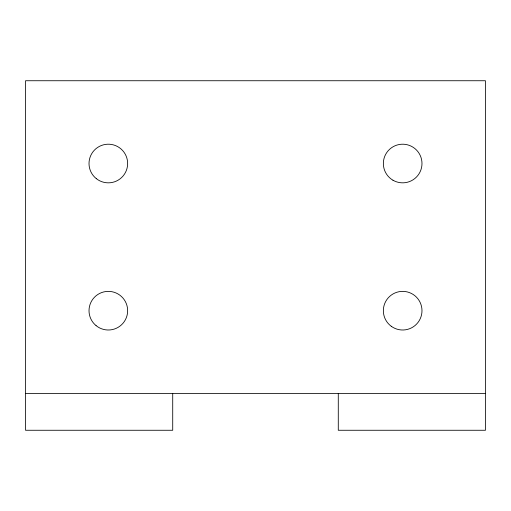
<?xml version="1.0" encoding="UTF-8"?>
<svg xmlns="http://www.w3.org/2000/svg" width="511" height="511" viewBox="0 0 511 511"><rect width="100%" height="100%" fill="white"/><g stroke="black" fill="none" stroke-linecap="round" stroke-linejoin="round"><path stroke-width="0.77" d="M25.55 393.47L485.45 393.47M338.282 393.47L338.282 430.262L485.45 430.262L485.45 80.738L25.55 80.738L25.55 430.262L172.718 430.262L172.718 393.47M96.074 325.616A19.316 19.316 0 0 0 127.392 313.837A19.316 19.316 0 0 0 101.529 292.611A19.316 19.316 0 0 0 96.074 325.616M96.285 178.62A19.316 19.316 0 0 0 127.431 166.401A19.316 19.316 0 0 0 101.274 145.539A19.316 19.316 0 0 0 96.285 178.62M392.946 180.211A19.316 19.316 0 0 0 421.984 163.597A19.316 19.316 0 0 0 393.074 146.753A19.316 19.316 0 0 0 392.946 180.211M391.273 326.286A19.316 19.316 0 0 0 421.875 312.758A19.316 19.316 0 0 0 394.856 293.02A19.316 19.316 0 0 0 391.273 326.286"/></g></svg>
